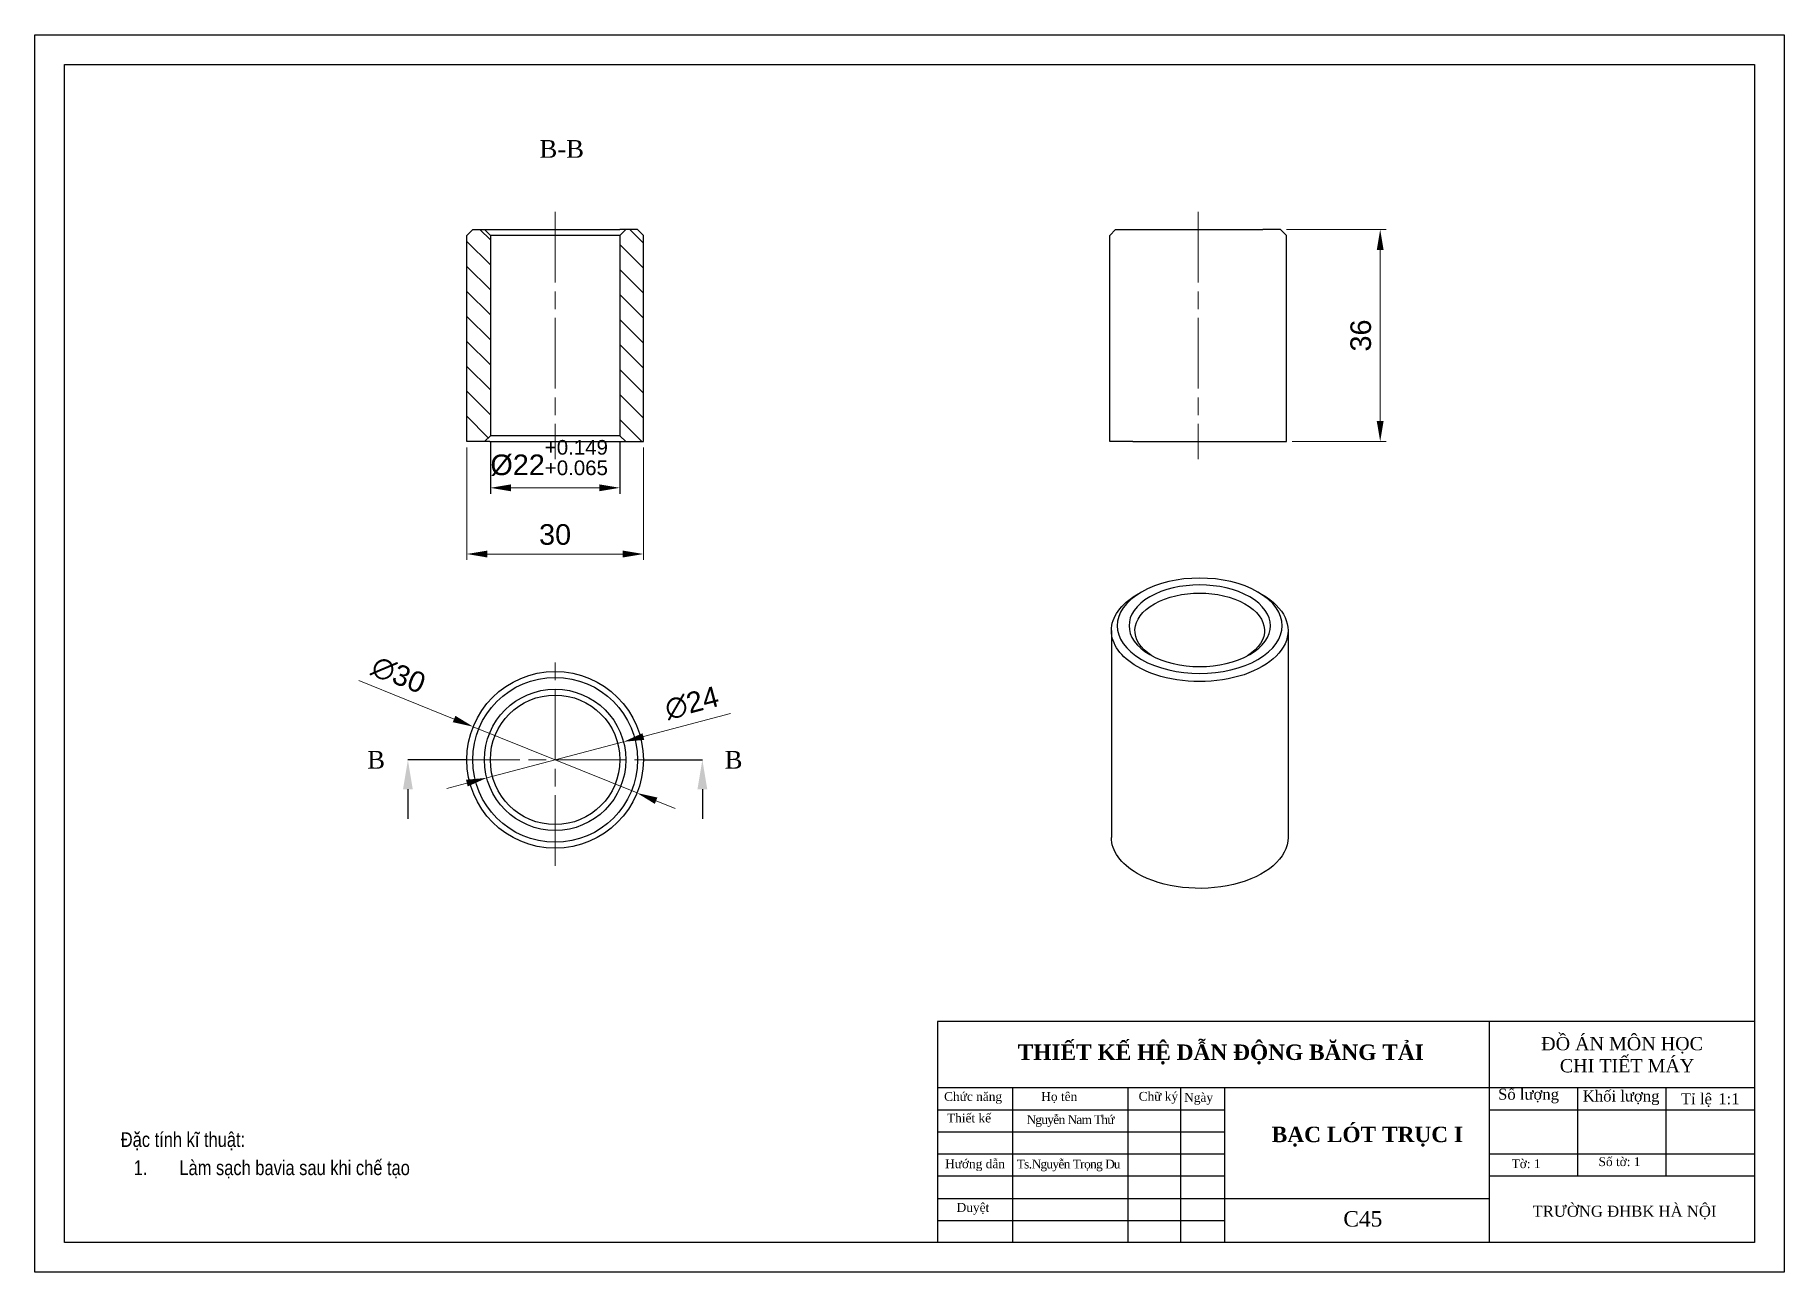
# Paper-space layout 'Layout1' of a CAD drawing. Header units: millimetres. Extents: x 0 to 297, y 0 to 210.
import ezdxf

# ---------------------------------------------------------------- set-up
doc = ezdxf.new("R2010")
doc.units = ezdxf.units.MM
doc.header["$PDMODE"] = 35
doc.linetypes.add('AM_ISO08W050', pattern=[18, 12, -1.5, 3, -1.5])
doc.layers.get('0').update_dxf_attribs({"lineweight": 30})
for name, color, linetype, lineweight in [('_mss.dam', 7, 'Continuous', 35), ('AM_10', 7, 'AM_ISO08W050', 30), ('AM_7', 4, 'AM_ISO08W050', 13), ('AM_8', 1, 'Continuous', 15), ('CK-NETDAM', 7, 'Continuous', 30)]:
    doc.layers.add(name, color=color, linetype=linetype, lineweight=lineweight)
doc.styles.add('Annotative', font='arial.ttf')
doc.styles.add('chuan', font='times.ttf', dxfattribs={"height": 3})
doc.styles.add('kieu chu chuan', font='times.ttf', dxfattribs={"height": 4})
doc.styles.get("Standard").update_dxf_attribs({"font": 'isocp.shx'})
doc.styles.add('TIME NEW ROMAN', font='times.ttf')
doc.styles.add('USER1', font='arial.ttf', dxfattribs={"width": 0.8})
doc.dimstyles.new('aaaa', dxfattribs={"dimtxt": 3.5, "dimasz": 3.5, "dimexe": 1, "dimexo": 1, "dimgap": 1.5, "dimtad": 1, "dimdsep": 46, "dimtxsty": 'Annotative', "dimcen": 0, "dimclrd": 66, "dimclre": 66, "dimclrt": 2, "dimadec": 0, "dimazin": 2, "dimtp": 0.1, "dimtm": 0.1, "dimtfac": 0.71, "dimtmove": 0, "dimatfit": 3, "dimfxl": 1, "dimlwd": 5, "dimlwe": 5, "dimarcsym": 1})
doc.dimstyles.new('aaaa$0', dxfattribs={"dimtxt": 3.5, "dimasz": 3.5, "dimexe": 1, "dimexo": 1, "dimgap": 1.5, "dimtad": 1, "dimdsep": 46, "dimtxsty": 'Annotative', "dimcen": 0, "dimclrd": 66, "dimclre": 66, "dimclrt": 2, "dimadec": 0, "dimazin": 2, "dimtp": 0.1, "dimtm": 0.1, "dimtfac": 0.71, "dimtmove": 0, "dimatfit": 3, "dimfxl": 1, "dimlwd": 5, "dimlwe": 5, "dimarcsym": 1})

# ---------------------------------------------------------------- blocks, each defined once
blk = doc.blocks.new('*D260')
at = {"color": 66, "lineweight": 5, "transparency": 16777216}
for p, q in [((54.99, 100.42), (71.17, 93.88)), ((102.23, 81.32), (74.42, 92.57)), ((105.47, 80.01), (108.72, 78.7))]:
    blk.add_line(p, q, dxfattribs=at)
at = {"color": 66, "transparency": 16777216}
for points in [[(71.39, 94.42), (70.95, 93.34), (74.42, 92.57)], [(105.69, 80.55), (105.26, 79.47), (102.23, 81.32)]]:
    blk.add_solid(points, dxfattribs=at)
at = {"layer": 'Defpoints', "color": 0, "transparency": 16777216}
for p in [(74.42, 92.57), (102.23, 81.32)]:
    blk.add_point(p, dxfattribs=at)
at = {"color": 2, "transparency": 16777216, "insert": (61.73, 101.35), "char_height": 3.5, "attachment_point": 5, "rotation": 337.9847, "style": 'Annotative'}
blk.add_mtext('∅30', dxfattribs=at)
blk = doc.blocks.new('*D261')
at = {"color": 66, "lineweight": 5, "transparency": 16777216}
for p, q in [((118.11, 94.8), (103.31, 90.9)), ((76.72, 83.89), (99.93, 90.01)), ((73.34, 82.99), (69.95, 82.1))]:
    blk.add_line(p, q, dxfattribs=at)
at = {"color": 66, "transparency": 16777216}
for points in [[(103.16, 91.46), (103.46, 90.34), (99.93, 90.01)], [(73.19, 83.56), (73.48, 82.43), (76.72, 83.89)]]:
    blk.add_solid(points, dxfattribs=at)
at = {"layer": 'Defpoints', "color": 0, "transparency": 16777216}
for p in [(99.93, 90.01), (76.72, 83.89)]:
    blk.add_point(p, dxfattribs=at)
at = {"color": 2, "transparency": 16777216, "insert": (111.54, 96.57), "char_height": 3.5, "attachment_point": 5, "rotation": 14.7771, "style": 'Annotative'}
blk.add_mtext('∅24', dxfattribs=at)
blk = doc.blocks.new('*D262')
at = {"color": 66, "lineweight": 5, "transparency": 16777216}
for p, q in [((73.32, 139.98), (73.32, 120.89)), ((103.32, 139.98), (103.32, 120.89)), ((76.82, 121.89), (99.82, 121.89))]:
    blk.add_line(p, q, dxfattribs=at)
at = {"color": 66, "transparency": 16777216}
for points in [[(76.82, 122.47), (76.82, 121.3), (73.32, 121.89)], [(99.82, 122.47), (99.82, 121.3), (103.32, 121.89)]]:
    blk.add_solid(points, dxfattribs=at)
at = {"layer": 'Defpoints', "color": 0, "transparency": 16777216}
for p in [(73.32, 140.98), (103.32, 140.98), (103.32, 121.89)]:
    blk.add_point(p, dxfattribs=at)
at = {"color": 2, "transparency": 16777216, "insert": (88.32, 125.18), "char_height": 3.5, "attachment_point": 5, "style": 'Annotative'}
blk.add_mtext('30', dxfattribs=at)
blk = doc.blocks.new('*D263')
at = {"color": 66, "lineweight": 5, "transparency": 16777216}
for p, q in [((212.49, 176.98), (229.43, 176.98)), ((228.43, 144.48), (228.43, 173.48)), ((213.49, 140.98), (229.43, 140.98))]:
    blk.add_line(p, q, dxfattribs=at)
at = {"color": 66, "transparency": 16777216}
for points in [[(227.84, 173.48), (229.01, 173.48), (228.43, 176.98)], [(227.84, 144.48), (229.01, 144.48), (228.43, 140.98)]]:
    blk.add_solid(points, dxfattribs=at)
at = {"layer": 'Defpoints', "color": 0, "transparency": 16777216}
for p in [(211.49, 176.98), (228.43, 176.98), (212.49, 140.98)]:
    blk.add_point(p, dxfattribs=at)
at = {"color": 2, "transparency": 16777216, "insert": (225.14, 158.98), "char_height": 3.5, "attachment_point": 5, "rotation": 90, "style": 'Annotative'}
blk.add_mtext('36', dxfattribs=at)

psp = doc.layouts.get("Layout1")

# ---------------------------------------------------------------- hatches: boundary and pattern name
at = {"layer": 'AM_8'}
h = psp.add_hatch(dxfattribs=at)
h.set_pattern_fill('_U', color=256, scale=3, angle=135, style=0, pattern_type=0)
h.set_pattern_definition([(135, (-7769.4925, -357.1976), (-2.1213203, -2.1213203), [])])
h.paths.add_polyline_path([(77.323, 175.976), (76.323, 176.976), (74.323, 176.976), (73.323, 175.976), (73.323, 140.976), (76.323, 140.976), (77.323, 141.976)])
h.paths.add_polyline_path([(103.323, 175.976), (102.323, 176.976), (100.323, 176.976), (99.323, 175.976), (99.323, 141.976), (100.323, 140.976), (103.323, 140.976)])

# ---------------------------------------------------------------- linework, layer by layer
for p, q in [((0, 210), (297, 210)), ((0, 0), (0, 210)), ((297, 210), (297, 0)), ((73.323, 175.976), (74.323, 176.976)), ((73.323, 140.976), (73.323, 175.976)), ((74.323, 176.976), (77.323, 176.976)), ((77.323, 175.976), (76.323, 176.976)), ((77.323, 176.976), (99.323, 176.976)), ((77.323, 175.976), (77.323, 141.976)), ((99.323, 175.976), (77.323, 175.976)), ((102.323, 176.976), (99.323, 176.976)), ((99.323, 175.976), (100.323, 176.976)), ((99.323, 175.976), (99.323, 141.976)), ((103.323, 175.976), (102.323, 176.976)), ((103.323, 140.976), (103.323, 175.976)), ((182.493, 175.976), (183.493, 176.976)), ((182.493, 140.976), (182.493, 175.976)), ((183.493, 176.976), (186.493, 176.976)), ((186.493, 176.976), (208.493, 176.976)), ((211.493, 176.976), (208.493, 176.976)), ((212.493, 175.976), (211.493, 176.976)), ((212.493, 140.976), (212.493, 175.976)), ((77.237, 140.976), (73.323, 140.976)), ((76.323, 140.976), (77.323, 141.976)), ((77.237, 140.976), (99.409, 140.976)), ((99.323, 141.976), (77.323, 141.976)), ((100.323, 140.976), (99.323, 141.976)), ((99.409, 140.976), (103.323, 140.976)), ((186.407, 140.976), (182.493, 140.976)), ((186.407, 140.976), (208.579, 140.976)), ((208.579, 140.976), (212.493, 140.976)), ((73.323, 86.947), (63.323, 86.947)), ((73.323, 86.947), (73.323, 86.947)), ((103.323, 86.947), (103.323, 86.947)), ((103.323, 86.947), (113.323, 86.947)), ((63.323, 81.947), (63.323, 76.947)), ((113.323, 81.947), (113.323, 76.947)), ((297, 0), (0, 0))]:
    psp.add_line(p, q)
at = {"color": 66}
for p, q in [((77.323, 140.976), (77.323, 132.126)), ((99.323, 140.976), (99.323, 132.126))]:
    psp.add_line(p, q, dxfattribs=at)
at = {"color": 66, "lineweight": 13}
psp.add_line((95.823, 133.126), (80.823, 133.126), dxfattribs=at)
at = {"extrusion": (-5.55112e-17, 0.816497, 0.57735)}
for p, q in [((187.878, 115.429), (187.171, 115.021)), ((207.677, 115.429), (208.384, 115.021)), ((182.778, 108.897), (182.778, 73.788)), ((212.778, 108.897), (212.778, 73.788))]:
    psp.add_line(p, q, dxfattribs=at)
for radius in [15, 14, 12, 11]:
    psp.add_circle((88.323, 86.947), radius)
at = {"extrusion": (0, -5.55112e-17, -1)}
psp.add_ellipse((197.778, 109.714), major_axis=(14, 0), ratio=0.5773503, start_param=-3.9269908, end_param=2.3561945, dxfattribs=at)
psp.add_ellipse((197.778, 109.714), major_axis=(14, 0), ratio=0.5773503, start_param=-3.9269908, end_param=2.3561945, dxfattribs=at)
at = {"extrusion": (0, 5.55112e-17, -1)}
psp.add_ellipse((197.778, 109.714), major_axis=(12, 0), ratio=0.5773503, start_param=-3.9269908, end_param=2.3561945, dxfattribs=at)
psp.add_ellipse((197.778, 109.714), major_axis=(12, 0), ratio=0.5773503, start_param=-3.9269908, end_param=2.3561945, dxfattribs=at)
at = {"extrusion": (2.33086e-17, 1.11022e-16, -1)}
psp.add_ellipse((197.778, 108.897), major_axis=(-11, 0), ratio=0.5773503, start_param=-0.740918, end_param=3.8825107, dxfattribs=at)
psp.add_ellipse((197.778, 108.897), major_axis=(-11, 0), ratio=0.5773503, start_param=-0.740918, end_param=3.8825107, dxfattribs=at)
at = {"extrusion": (1.28115e-16, 1.66533e-16, -1)}
psp.add_ellipse((197.778, 108.897), major_axis=(-15, 0), ratio=0.5773503, start_param=-0.7853982, end_param=0.7853982, dxfattribs=at)
psp.add_ellipse((197.778, 108.897), major_axis=(-15, 0), ratio=0.5773503, start_param=-0.7853982, end_param=0.7853982, dxfattribs=at)
at = {"extrusion": (-1.7093e-17, 1.11022e-16, -1)}
psp.add_ellipse((197.778, 108.897), major_axis=(15, 0), ratio=0.5773503, start_param=-0.7853982, end_param=2.3561945, dxfattribs=at)
psp.add_ellipse((197.778, 108.897), major_axis=(15, 0), ratio=0.5773503, start_param=-0.7853982, end_param=2.3561945, dxfattribs=at)
at = {"extrusion": (-1.83626e-16, 1.11022e-16, -1)}
psp.add_ellipse((197.778, 73.788), major_axis=(-15, 0), ratio=0.5773503, start_param=-0.7853982, end_param=0, dxfattribs=at)
at = {"extrusion": (2.99539e-17, 1.66533e-16, -1)}
psp.add_ellipse((197.778, 73.788), major_axis=(-15, 0), ratio=0.5773503, start_param=-0.7853982, end_param=0, dxfattribs=at)
at = {"extrusion": (-2.83724e-17, 2.22045e-16, -1)}
psp.add_ellipse((197.778, 73.788), major_axis=(15, 0), ratio=0.5773503, start_param=0, end_param=2.3561945, dxfattribs=at)
at = {"extrusion": (-6.7847e-17, -1.11022e-16, -1)}
psp.add_ellipse((197.778, 73.788), major_axis=(15, 0), ratio=0.5773503, start_param=0, end_param=2.3561945, dxfattribs=at)
at = {"color": 66}
for points in [[(80.823, 133.709), (80.823, 132.543), (77.323, 133.126)], [(95.823, 133.709), (95.823, 132.543), (99.323, 133.126)]]:
    psp.add_solid(points, dxfattribs=at)
at = {"layer": 'AM_10', "color": 7, "linetype": 'Continuous', "lineweight": 50, "extrusion": (2.44929e-17, 6.93828e-33, -1)}
psp.add_trace([(-62.489, 81.947), (-64.156, 81.947), (-63.323, 86.947)], dxfattribs=at)
at = {"layer": 'AM_10', "color": 7, "linetype": 'Continuous', "lineweight": 50}
psp.add_trace([(114.156, 81.947), (112.489, 81.947), (113.323, 86.947)], dxfattribs=at)
at = {"layer": 'AM_7'}
for p, q in [((88.323, 179.976), (88.323, 137.976)), ((197.493, 179.976), (197.493, 137.976)), ((88.323, 68.947), (88.323, 104.947)), ((70.323, 86.947), (106.323, 86.947))]:
    psp.add_line(p, q, dxfattribs=at)
at = {"layer": 'CK-NETDAM'}
for p, q in [((5, 5), (5, 205)), ((5, 205), (292, 205)), ((292, 205), (292, 5)), ((292, 42.5), (153.25, 42.5)), ((153.25, 42.5), (153.25, 5)), ((247, 5), (247, 42.5)), ((292, 31.25), (153.25, 31.25)), ((166, 31.25), (166, 5)), ((185.572, 31.25), (185.572, 5)), ((194.5, 31.25), (194.5, 5)), ((202, 31.25), (202, 5)), ((262, 16.25), (262, 31.25)), ((277, 16.25), (277, 31.25)), ((202, 27.5), (153.25, 27.5)), ((292, 27.5), (247, 27.5)), ((202, 23.75), (153.25, 23.75)), ((202, 20), (153.25, 20)), ((292, 20), (247, 20)), ((202, 16.25), (153.25, 16.25)), ((292, 16.25), (247, 16.25)), ((153.25, 12.5), (247, 12.5)), ((153.25, 8.75), (202, 8.75)), ((292, 5), (5, 5))]:
    psp.add_line(p, q, dxfattribs=at)

# ---------------------------------------------------------------- texts
at = {"insert": (85.663, 192.164), "char_height": 3, "attachment_point": 1, "style": 'TIME NEW ROMAN'}
psp.add_mtext_dynamic_manual_height_columns('B-B', width=15.28464, gutter_width=12.5, heights=[0], dxfattribs=at)
at = {"color": 2, "insert": (87.313, 138.197), "char_height": 3.5, "attachment_point": 5, "style": 'Annotative'}
psp.add_mtext('%%C22{\\H2x;}{\\H0.71x;\\C3;\\S+0.149^ +0.065;}', dxfattribs=at)
at = {"layer": '_mss.dam', "style": 'USER1', "width": 0.8}
for s, p in [('Đặc tính kĩ thuật:', (14.567, 21.231)), ('1.       Làm sạch bavia sau khi chế tạo', (16.762, 16.449))]:
    psp.add_text(s, height=2.5, dxfattribs=at).set_placement(p)
at = {"layer": 'AM_10', "color": 7, "lineweight": 50, "char_height": 3, "attachment_point": 5, "style": 'kieu chu chuan'}
for insert in [(57.928, 86.947), (118.628, 86.947)]:
    psp.add_mtext('B', dxfattribs=dict(at, insert=insert))
at = {"layer": 'CK-NETDAM'}
for s, insert, char_height, width, attachment_point in [('{\\fTimes New Roman|b1|i0|c0|p18;THIẾT KẾ HỆ DẪN ĐỘNG BĂNG TẢI}', (166.877, 38.625), 2.625, 109.62353, 1), ('{\\fTimes New Roman|b0|i0|c238|p18;Đ\\fTimes New Roman|b0|i0|c0|p18;Ồ\\fTimes New Roman|b0|i0|c134|p18; \\fTimes New Roman|b0|i0|c0|p18;ÁN\\fTimes New Roman|b0|i0|c134|p18; \\fTimes New Roman|b0|i0|c0|p18;MÔN\\fTimes New Roman|b0|i0|c134|p18; \\fTimes New Roman|b0|i0|c0|p18;HỌC\\fTimes New Roman|b0|i0|c134|p18;\\P\\fTimes New Roman|b0|i0|c0|p18;  CHI\\fTimes New Roman|b0|i0|c134|p18; \\fTimes New Roman|b0|i0|c0|p18;TIẾT\\fTimes New Roman|b0|i0|c134|p18; \\fTimes New Roman|b0|i0|c0|p18;MÁY}', (269.5, 36.875), 2.25, 45, 5), ('{\\fTimes New Roman|b0|i0|c0|p18;Chức năng}', (154.379, 30.547), 1.5, 11.54661, 1), ('{\\fTimes New Roman|b0|i0|c0|p18;Họ tên}', (170.877, 30.545), 1.5, 22.5, 1), ('{\\fTimes New Roman|b0|i0|c0|p18;Chữ ký}', (187.405, 30.574), 1.5, 11.57831, 1), ('{\\fTimes New Roman|b0|i0|c0|p18;Ngày}', (195.141, 30.389), 1.5, 7.0841, 1), ('{\\fTimes New Roman|b0|i0|c0|p18;Số\\fTimes New Roman|b0|i0|c134|p18; \\fTimes New Roman|b0|i0|c0|p18;l\\fTimes New Roman|b0|i0|c163|p18;ư\\fTimes New Roman|b0|i0|c0|p18;ợng}', (248.444, 31.126), 1.875, 18.08734, 1), ('{\\fTimes New Roman|b0|i0|c0|p18;Tỉ\\fTimes New Roman|b0|i0|c134|p18; \\fTimes New Roman|b0|i0|c0|p18;lệ} {\\fTimes New Roman|b0|i0|c0|p18;1:1}', (279.486, 30.346), 1.875, 11.03442, 1), ('{\\fTimes New Roman|b0|i0|c0|p18;Thiết kế}', (154.868, 26.894), 1.5, 12.86324, 1), ('{\\fTimes New Roman|b0|i0|c0|p18;\\T0.9;Nguyễn Nam Thứ}', (175.786, 25.625), 1.5, 19.57188, 5), ('{\\fTimes New Roman|b1|i0|c0|p18;BẠC LÓT TRỤC I}', (210.008, 24.671), 2.625, 52.5, 1), ('{\\fTimes New Roman|b0|i0|c0|p18;Hướng dẫn}', (159.625, 18.125), 1.5, 12.75, 5), ('{\\fTimes New Roman|b0|i0|c0|p18;\\T0.9;Ts.Nguyễn Trọng Du}', (175.461, 18.085), 1.5, 19.57188, 5), ('{\\fTimes New Roman|b0|i0|c0|p18;Tờ: 1}', (250.746, 19.133), 1.5, 6.97346, 1), ('{\\fTimes New Roman|b0|i0|c0|p18;Số\\fTimes New Roman|b0|i0|c134|p18; \\fTimes New Roman|b0|i0|c0|p18;tờ: 1}', (265.506, 19.482), 1.500075, 9.76285, 1), ('{\\fTimes New Roman|b0|i0|c0|p18;Duyệt}', (156.501, 11.713), 1.5, 11.33566, 1), ('{\\fTimes New Roman|b0|i0|c0|p18;C45}', (225.478, 10.338), 2.625, 24.34495, 2), ('{\\fTimes New Roman|b0|i0|c0|p18;TR\\fTimes New Roman|b0|i0|c163|p18;Ư\\fTimes New Roman|b0|i0|c0|p18;ỜNG \\fTimes New Roman|b0|i0|c238|p18;Đ\\fTimes New Roman|b0|i0|c0|p18;HBK HÀ NỘI}', (269.916, 11.254), 1.875, 35.85163, 2)]:
    psp.add_mtext(s, dxfattribs=dict(at, insert=insert, char_height=char_height, width=width, attachment_point=attachment_point))
at = {"layer": 'CK-NETDAM', "insert": (269.341, 29.572), "char_height": 1.875, "attachment_point": 5, "style": 'chuan'}
psp.add_mtext_dynamic_manual_height_columns('Khối l{\\fTimes New Roman|b0|i0|c163|p18;ư}ợng', width=15, gutter_width=12.5, heights=[0], dxfattribs=at)

# ---------------------------------------------------------------- dimensions: what is measured, and where the dimension line sits
dim = psp.add_linear_dim(base=(228.428, 176.976), p1=(212.493, 140.976), p2=(211.493, 176.976), angle=90, dimstyle='aaaa$0')
dim.commit()
dim.dimension.update_dxf_attribs({"geometry": '*D263', "text_midpoint": (225.14, 158.976)})
dim = psp.add_linear_dim(base=(103.323, 121.887), p1=(73.323, 140.976), p2=(103.323, 140.976), dimstyle='aaaa$0')
dim.commit()
dim.dimension.update_dxf_attribs({"geometry": '*D262', "text_midpoint": (88.323, 125.175)})
dim = psp.add_diameter_dim_2p(p1=(102.229, 81.324), p2=(74.417, 92.57), dimstyle='aaaa')
dim.commit()
dim.dimension.update_dxf_attribs({"geometry": '*D260', "text_midpoint": (60.466, 98.21), "dimtype": 163})
dim = psp.add_diameter_dim_2p(p1=(76.72, 83.886), p2=(99.926, 90.007), dimstyle='aaaa')
dim.commit()
dim.dimension.update_dxf_attribs({"geometry": '*D261', "text_midpoint": (111.539, 96.572)})

doc.saveas('drawing.dxf')
